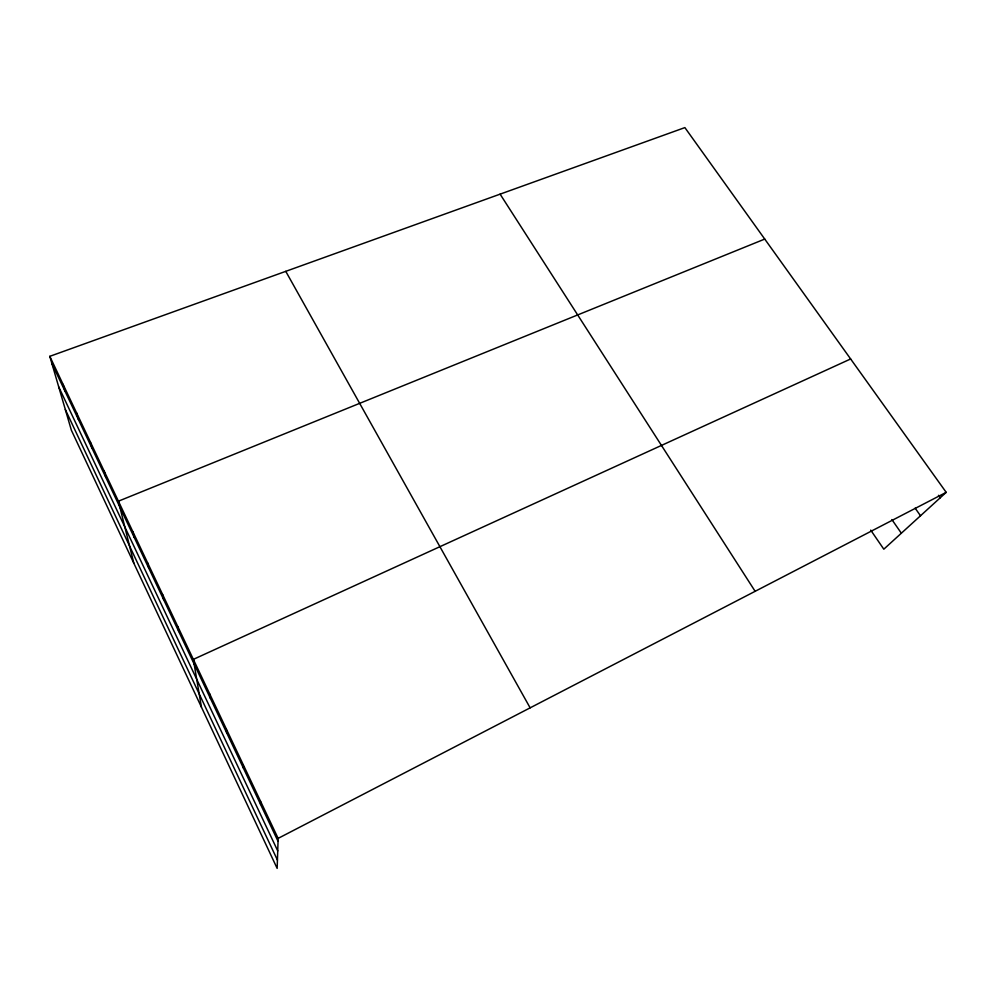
<?xml version="1.0" encoding="UTF-8"?>
<svg xmlns="http://www.w3.org/2000/svg" width="996" height="996" viewBox="0 0 996 996"><rect width="100%" height="100%" fill="white"/><g stroke="black" fill="none" stroke-linecap="round" stroke-linejoin="round"><path stroke-width="1.49" d="M49.8 356.331L278.133 838.371L277.162 868.4L71.376 430.247L49.8 356.331L684.875 127.6L946.2 492.348L883.813 549.194L870.716 530.121M278.133 838.371L946.2 492.348M850.634 358.971L193.349 659.377L201.441 707.172M764.741 239.077L118.412 501.187L133.838 563.238M938.456 495.311L940.236 497.788M915.137 508.147L920.503 515.766M891.881 519.576L901.355 533.209M500.104 194.145L755.142 591.313M285.765 271.348L530.133 707.845M51.879 363.44L278.033 841.296M58.727 386.896L277.722 850.895M65.338 409.568L277.436 860.083M63.059 384.319L65.026 391.216M76.543 412.78L78.398 419.465M90.263 441.738L91.993 448.212M104.207 471.208L105.825 477.433M132.866 531.702L134.223 537.442M147.582 562.765L148.802 568.243M162.56 594.388L163.643 599.592M177.811 626.584L178.745 631.514M209.658 693.801L210.281 698.134M226.279 728.898L226.727 732.894M243.223 764.679L243.497 768.327M260.504 801.158L260.603 804.457"/></g></svg>
